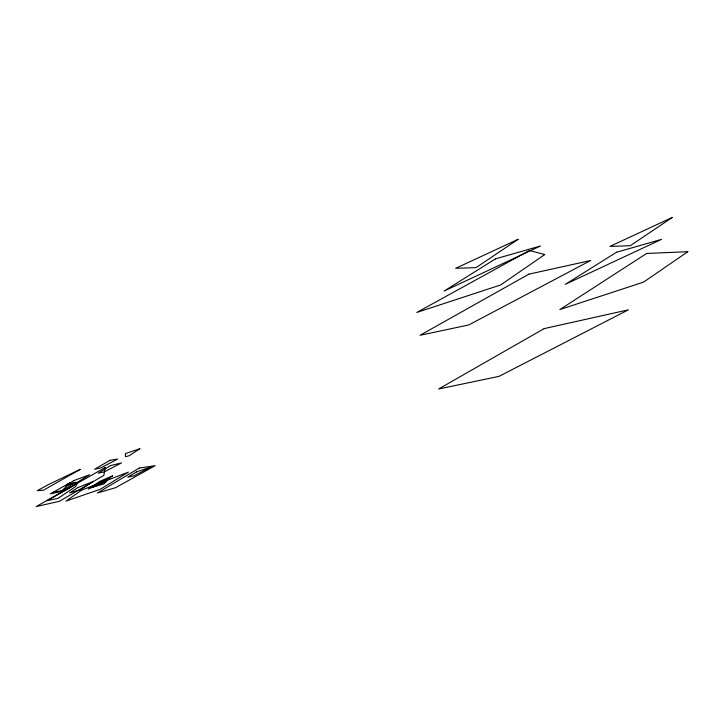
<?xml version="1.0" encoding="UTF-8"?>
<svg xmlns="http://www.w3.org/2000/svg" width="724" height="724" viewBox="0 0 724 724"><rect width="100%" height="100%" fill="white"/><g stroke="black" fill="none" stroke-linecap="round" stroke-linejoin="round"><path stroke-width="1.09" d="M67.775 484.012L75.875 482.184L60.861 491.623L50.282 493.868L70.309 482.6L62.273 490.465L52.816 492.447M105.134 467.568L103.876 475.351L59.44 501.289L36.2 506.574L105.134 467.568M77.016 483.723L75.739 486.501L57.875 498.402L47.015 500.727L77.016 483.723M108.899 478.745L103.921 483.958L92.862 487.107L101.125 481.849L108.899 478.745M112.528 475.84L104.319 482.347L88.21 489.098L99.912 481.306L112.528 475.84M81.64 490.121L65.984 501.089L100.111 489.352L128.392 472.129L81.64 490.121M544.747 254.586L500.628 284.966L416.789 312.46L529.398 250.468L544.747 254.586M687.8 251.699L643.681 282.07L559.851 309.573L646.659 253.454L687.8 251.699M518.085 239.327L476.012 267.627L455.686 268.305L518.085 239.327M672.334 217.426L630.269 245.726L609.943 246.404L672.334 217.426M139.868 448.744L129.234 455.731L125.469 456.663L125.379 453.622L139.868 448.744M77.866 487.569L69.64 492.899L80.663 489.659L93.432 481.388L77.866 487.569M73.83 480.6L65.594 485.904L76.626 482.7L89.604 474.754L73.83 480.6M495.433 258.884L444.165 291.021L540.466 245.997L495.433 258.884M616.522 252.251L565.254 284.387L661.555 239.363L616.522 252.251M110.51 465.586L98.301 473.161L104.5 471.804L121.433 462.926L110.51 465.586M136.492 471.939L127.732 477.197L133.931 475.849L150.863 466.971L136.492 471.939M139.234 468.075L97.487 492.963L115.686 487.65L155.189 465.659L139.234 468.075M110.093 460.265L94.545 469.288L100.736 467.93L117.668 459.043L110.093 460.265M544.176 328.606L438.663 388.978L499.008 376.371L628.36 309.845L544.176 328.606M80.183 469.387L43.458 490.229L37.259 490.691L48.019 484.781L80.183 469.387M528.873 274.161L420.038 335.293L468.754 324.949L590.703 260.486L528.873 274.161"/></g></svg>
